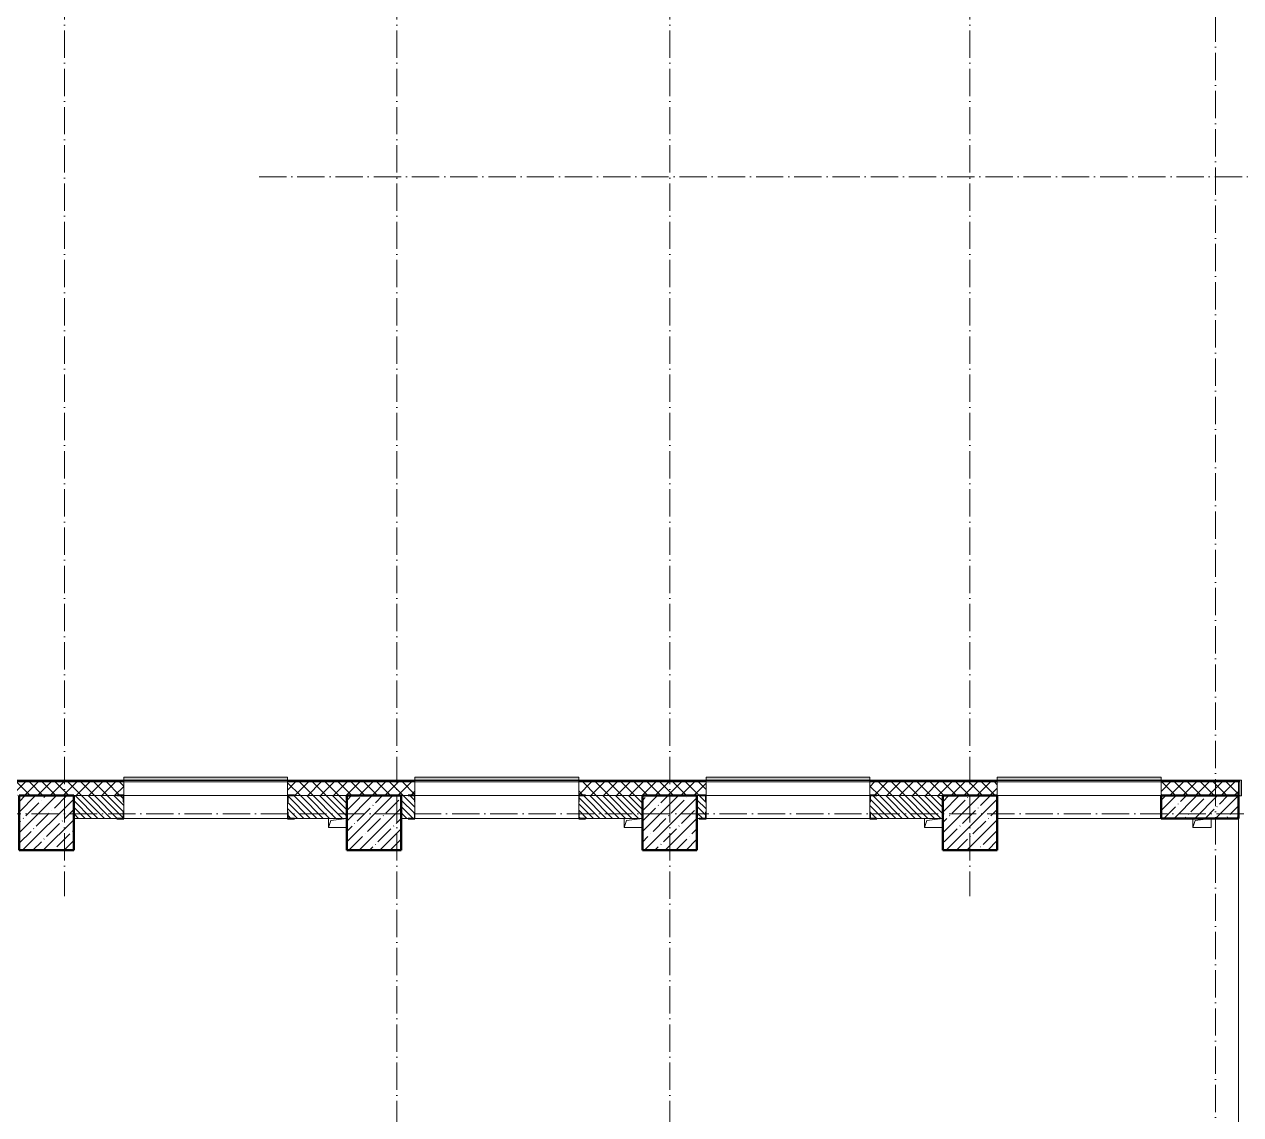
# Model space of a CAD drawing. Header units: millimetres. Extents: x -213536 to 1564669, y -45299 to 942238.
# Drawn here: x 174286 to 187654, y 523291 to 535274 of the extents above; entities that cross this region are included whole.
import ezdxf

# ---------------------------------------------------------------- set-up
doc = ezdxf.new("R2010")
doc.units = ezdxf.units.MM
doc.linetypes.add('50_200_ШТРИХ_1Т_ш5_п1_п1_', pattern=[700, 500, -100, 0, -100])
for name, color, linetype, lineweight in [('A-FLOR-____-OTLN', 7, 'Continuous', 9), ('A-GENM-____-MCUT', 7, 'Continuous', 25), ('A-GENM-____-OTLN', 7, 'Continuous', 9), ('A-GENM-____-OTLN-1', 7, 'Continuous', 25), ('A-GLAZ-____-OTLN', 7, 'Continuous', 9), ('A-WALL-____-MCUT', 7, 'Continuous', 13), ('A-WALL-____-MCUT-1', 7, 'Continuous', 9), ('A-WALL-____-MCUT-2', 7, 'Continuous', 50), ('A-WALL-____-OTLN', 7, 'Continuous', 9), ('A-WALL-____-PATT-1', 7, 'Continuous', 9), ('A-WALL-FNSH-MCUT-1', 7, 'Continuous', 9), ('S-COLS-____-MCUT', 7, 'Continuous', 50), ('S-COLS-____-OTLN', 7, 'Continuous', 9), ('S-GRID-____-OTLN-1', 7, '50_200_ШТРИХ_1Т_ш5_п1_п1_', 9)]:
    doc.layers.add(name, color=color, linetype=linetype, lineweight=lineweight)
doc.layers.add('A-GLAZ-____-OTLN-1', color=7, linetype='Continuous', lineweight=9, true_color=0xc0c0c0)
pattern_1 = [(135, (142429.057, 459015.94), (-35.35534, -35.35534), [])]

# ---------------------------------------------------------------- blocks, each defined once
blk = doc.blocks.new('BSC_Колонна _Прямоугольная - 600х600-V74-АР1_План отверстий 3 этажа в осях 1-64_Ю-ЯЯ')
at = {"layer": 'S-COLS-____-OTLN'}
h = blk.add_hatch(dxfattribs=at)
h.set_pattern_fill('FP_83', color=256, style=0, pattern_type=2)
h.set_pattern_definition([(45, (-35700, -67481.04), (-114.04925, 114.04925), []), (45, (-35585.95, -67481.04), (-114.04925, 114.04925), [201.613, -40.323, 3.353, -36.97])])
h.paths.add_polyline_path([(-300, -300), (300, -300), (300, 300), (-300, 300)], flags=0)
at = {"layer": 'S-COLS-____-MCUT'}
for p, q in [((300, 300), (-300, 300)), ((-300, 300), (-300, -300)), ((300, -300), (300, 300)), ((-300, -300), (300, -300))]:
    blk.add_line(p, q, dxfattribs=at)
blk = doc.blocks.new('BSC_Колонна _Прямоугольная - 600х600-V78-АР1_План отверстий 3 этажа в осях 1-64_Ю-ЯЯ')
at = {"layer": 'S-COLS-____-OTLN'}
h = blk.add_hatch(dxfattribs=at)
h.set_pattern_fill('FP_87', color=256, style=0, pattern_type=2)
h.set_pattern_definition([(45, (-38950, -67481.04), (-114.04925, 114.04925), []), (45, (-38835.95, -67481.04), (-114.04925, 114.04925), [201.613, -40.323, 3.353, -36.97])])
h.paths.add_polyline_path([(-300, -300), (300, -300), (300, 300), (-300, 300)], flags=0)
at = {"layer": 'S-COLS-____-MCUT'}
for p, q in [((300, 300), (-300, 300)), ((-300, 300), (-300, -300)), ((300, -300), (300, 300)), ((-300, -300), (300, -300))]:
    blk.add_line(p, q, dxfattribs=at)
blk = doc.blocks.new('BSC_Колонна _Прямоугольная - 600х600-V85-АР1_План отверстий 3 этажа в осях 1-64_Ю-ЯЯ')
at = {"layer": 'S-COLS-____-OTLN'}
h = blk.add_hatch(dxfattribs=at)
h.set_pattern_fill('FP_93', color=256, style=0, pattern_type=2)
h.set_pattern_definition([(45, (-42250, -67481.04), (-114.04925, 114.04925), []), (45, (-42135.95, -67481.04), (-114.04925, 114.04925), [201.613, -40.323, 3.353, -36.97])])
h.paths.add_polyline_path([(-300, -300), (300, -300), (300, 300), (-300, 300)], flags=0)
at = {"layer": 'S-COLS-____-MCUT'}
for p, q in [((300, 300), (-300, 300)), ((-300, 300), (-300, -300)), ((300, -300), (300, 300)), ((-300, -300), (300, -300))]:
    blk.add_line(p, q, dxfattribs=at)
blk = doc.blocks.new('BSC_Колонна _Прямоугольная - 600х600-V89-АР1_План отверстий 3 этажа в осях 1-64_Ю-ЯЯ')
at = {"layer": 'S-COLS-____-OTLN'}
h = blk.add_hatch(dxfattribs=at)
h.set_pattern_fill('FP_94', color=256, style=0, pattern_type=2)
h.set_pattern_definition([(45, (-32100, -67481.04), (-114.04925, 114.04925), []), (45, (-31985.95, -67481.04), (-114.04925, 114.04925), [201.613, -40.323, 3.353, -36.97])])
h.paths.add_polyline_path([(-300, -300), (300, -300), (300, 300), (-300, 300)], flags=0)
at = {"layer": 'S-COLS-____-MCUT'}
for p, q in [((300, 300), (-300, 300)), ((-300, 300), (-300, -300)), ((300, -300), (300, 300)), ((-300, -300), (300, -300))]:
    blk.add_line(p, q, dxfattribs=at)
blk = doc.blocks.new('Фахверк_СКБ_Уголок - 250_2700-27497298-АР1_План отверстий 3 этажа в осях 1-64_Ю-ЯЯ')
at = {"layer": 'A-GENM-____-MCUT'}
for p, q in [((200, 181), (125, 181)), ((125, 181), (125, 106)), ((131, 106), (131, 175)), ((131, 175), (200, 175)), ((200, 175), (200, 181)), ((125, 106), (131, 106)), ((131, -6), (125, -6)), ((125, -6), (125, -81)), ((125, -81), (200, -81)), ((131, -75), (131, -6)), ((200, -75), (131, -75)), ((200, -81), (200, -75))]:
    blk.add_line(p, q, dxfattribs=at)
blk = doc.blocks.new('Фахверк_СКБ_Уголок - 250_2700-27509033-АР1_План отверстий 3 этажа в осях 1-64_Ю-ЯЯ')
at = {"layer": 'A-GENM-____-MCUT'}
for p, q in [((125, 181), (50, 181)), ((50, 181), (50, 175)), ((50, 175), (119, 175)), ((119, 175), (119, 106)), ((125, 106), (125, 181)), ((119, 106), (125, 106)), ((119, -75), (50, -75)), ((50, -75), (50, -81)), ((50, -81), (125, -81)), ((125, -6), (119, -6)), ((119, -6), (119, -75)), ((125, -81), (125, -6))]:
    blk.add_line(p, q, dxfattribs=at)
blk = doc.blocks.new('Фахверк_СКБ_Уголок - 250_2700_1-27501432-АР1_План отверстий 3 этажа в осях 1-64_Ю-ЯЯ')
at = {"layer": 'A-GENM-____-MCUT'}
for p, q in [((200, 181), (125, 181)), ((125, 181), (125, 106)), ((131, 106), (131, 175)), ((131, 175), (200, 175)), ((200, 175), (200, 181)), ((125, 106), (131, 106)), ((131, -6), (125, -6)), ((125, -6), (125, -81)), ((125, -81), (200, -81)), ((131, -75), (131, -6)), ((200, -75), (131, -75)), ((200, -81), (200, -75))]:
    blk.add_line(p, q, dxfattribs=at)
blk = doc.blocks.new('AR_Отверстие прямоугольное _в плите_ - AR_Отверстие прямоугольное _в плите_-30510712-АР1_План отверстий 3 этажа в осях 1-64_Ю-ЯЯ')
at = {"layer": 'A-GENM-____-OTLN'}
for p, q in [((-100, 50), (-100, -50)), ((-100, -50), (-75, 25)), ((-75, 25), (100, 50)), ((-100, -50), (100, -50))]:
    blk.add_line(p, q, dxfattribs=at)
blk = doc.blocks.new('AR_Отверстие прямоугольное _в плите_ - AR_Отверстие прямоугольное _в плите_-V184-АР1_План отверстий 3 этажа в осях 1-64_Ю-ЯЯ')
at = {"layer": 'A-GENM-____-OTLN'}
for p, q in [((-100, 50), (-100, -50)), ((-100, -50), (-75, 25)), ((-75, 25), (100, 50)), ((-100, -50), (100, -50))]:
    blk.add_line(p, q, dxfattribs=at)
blk = doc.blocks.new('AR_Отверстие прямоугольное _в плите_ - AR_Отверстие прямоугольное _в плите_-V183-АР1_План отверстий 3 этажа в осях 1-64_Ю-ЯЯ')
at = {"layer": 'A-GENM-____-OTLN'}
for p, q in [((-100, 50), (-100, -50)), ((-100, -50), (-75, 25)), ((-75, 25), (100, 50)), ((100, -50), (100, 50)), ((-100, -50), (100, -50))]:
    blk.add_line(p, q, dxfattribs=at)
blk = doc.blocks.new('Отлив_СКБ - Отлив витража_СФТК-31884011-АР1_План отверстий 3 этажа в осях 1-64_Ю-ЯЯ')
at = {"layer": 'A-GLAZ-____-OTLN-1'}
for points in [[(1800, 2), (1800, 37), (0, 37), (0, 2), (1715, 2)], [(1715, 0), (1800, 0), (1800, 2), (0, 2), (0, 0)]]:
    blk.add_hatch(color=256, dxfattribs=at).paths.add_polyline_path(points, flags=0)
at = {"layer": 'A-GLAZ-____-OTLN'}
for p, q in [((0, 3), (0, 37)), ((1800, 37), (0, 37)), ((0, 2), (1800, 2)), ((1800, 37), (1800, 3)), ((1800, 0), (0, 0))]:
    blk.add_line(p, q, dxfattribs=at)
blk = doc.blocks.new('Стены 11 - Стены 4-31628984-АР1_План отверстий 3 этажа в осях 1-64_Ю-ЯЯ')
at = {"layer": 'A-WALL-____-MCUT'}
for p, q in [((-1829, 41030), (-1829, 41010)), ((-1659, 41030), (-1829, 41030)), ((-1829, 41010), (-1659, 41010)), ((-1659, 41010), (-1659, 41030))]:
    blk.add_line(p, q, dxfattribs=at)

msp = doc.modelspace()

# ---------------------------------------------------------------- hatches: boundary and pattern name
at = {"layer": 'A-WALL-____-PATT-1'}
h = msp.add_hatch(dxfattribs=at)
h.set_pattern_fill('FP_4', color=256, style=0, pattern_type=2)
h.set_pattern_definition([(45, (142429.06, 459015.94), (-70.71068, 70.71068), []), (135, (142429.06, 459015.94), (-70.71068, -70.71068), [])])
h.paths.add_polyline_path([(187629.1, 526797), (187629.1, 526947), (186779.1, 526947), (186779.1, 526797), (187485.4, 526797)], flags=0)
h.paths.add_polyline_path([(183654.1, 526797), (184979.1, 526797), (184979.1, 526947), (183579.1, 526947), (183579.1, 526803), (183654.1, 526803)], flags=0)
h.paths.add_polyline_path([(181704.1, 526797), (181704.1, 526803), (181779.1, 526803), (181779.1, 526947), (180379.1, 526947), (180379.1, 526803), (180454.1, 526803), (180454.1, 526797), (181679.1, 526797)], flags=0)
h.paths.add_polyline_path([(178504.1, 526797), (178504.1, 526803), (178579.1, 526803), (178579.1, 526947), (177179.1, 526947), (177179.1, 526803), (177254.1, 526803), (177254.1, 526797), (178429.1, 526797)], flags=0)
h.paths.add_polyline_path([(174829.1, 526797), (175304.1, 526797), (175304.1, 526803), (175379.1, 526803), (175379.1, 526947), (173979.1, 526947), (173979.1, 526803), (174054.1, 526803), (174054.1, 526797), (174229.4, 526797)], flags=0)
h.paths.add_polyline_path([(172104.1, 526797), (172104.1, 526803), (172179.1, 526803), (172179.1, 526947), (170779.1, 526947), (170779.1, 526803), (170854.1, 526803), (170854.1, 526797), (171679.1, 526797)], flags=0)
h.paths.add_polyline_path([(168904.1, 526797), (168904.1, 526803), (168979.1, 526803), (168979.1, 526947), (166279.1, 526947), (166279.1, 526797), (167159.5, 526797)], flags=0)
h = msp.add_hatch(dxfattribs=at)
h.set_pattern_fill('FP_9', color=256, style=0, pattern_type=2)
h.set_pattern_definition(pattern_1)
h.paths.add_polyline_path([(177829.1, 526547), (177829.1, 526797), (177185.1, 526797), (177185.1, 526728), (177179.1, 526728), (177179.1, 526616), (177185.1, 526616), (177185.1, 526547), (177764.3, 526547)], flags=0)
h.paths.add_polyline_path([(175304.1, 526547), (175373.1, 526547), (175373.1, 526616), (175379.1, 526616), (175379.1, 526728), (175373.1, 526728), (175373.1, 526797), (174829.1, 526797), (174829.1, 526547)], flags=0)
h = msp.add_hatch(dxfattribs=at)
h.set_pattern_fill('FP_9', color=256, style=0, pattern_type=2)
h.set_pattern_definition(pattern_1)
h.paths.add_polyline_path([(181079.1, 526547), (181079.1, 526797), (180385.1, 526797), (180385.1, 526728), (180379.1, 526728), (180379.1, 526616), (180385.1, 526616), (180385.1, 526547), (180454.1, 526547)], flags=0)
h.paths.add_polyline_path([(178429.1, 526547), (178573.1, 526547), (178573.1, 526616), (178579.1, 526616), (178579.1, 526728), (178573.1, 526728), (178573.1, 526797), (178429.1, 526797), (178429.1, 526616)], flags=0)
h = msp.add_hatch(dxfattribs=at)
h.set_pattern_fill('FP_9', color=256, style=0, pattern_type=2)
h.set_pattern_definition(pattern_1)
h.paths.add_polyline_path([(183654.1, 526547), (184379.1, 526547), (184379.1, 526797), (183585.1, 526797), (183585.1, 526728), (183579.1, 526728), (183579.1, 526616), (183585.1, 526616), (183585.1, 526547)], flags=0)
h.paths.add_polyline_path([(181704.1, 526547), (181773.1, 526547), (181773.1, 526616), (181779.1, 526616), (181779.1, 526728), (181773.1, 526728), (181773.1, 526797), (181679.1, 526797), (181679.1, 526547)], flags=0)
h = msp.add_hatch(dxfattribs=at)
h.set_pattern_fill('FP_12', color=256, style=0, pattern_type=2)
h.set_pattern_definition([(45, (142429.06, 459015.94), (-114.04925, 114.04925), []), (45, (142543.1, 459015.94), (-114.04925, 114.04925), [201.612, -40.322, 3.353, -36.97])])
h.paths.add_polyline_path([(187629.1, 526547), (187629.1, 526797), (186779.1, 526797), (186779.1, 526547), (187485.4, 526547)], flags=0)

# ---------------------------------------------------------------- linework, layer by layer
at = {"layer": 'A-FLOR-____-OTLN'}
msp.add_line((187629.1, 522197), (187629.1, 526547), dxfattribs=at)
at = {"layer": 'A-WALL-____-MCUT'}
for p, q in [((175304.1, 526797), (174829.1, 526797)), ((175379.1, 526616), (175379.1, 526728)), ((177179.1, 526728), (177179.1, 526616)), ((177829.1, 526797), (177254.1, 526797)), ((178504.1, 526797), (178429.1, 526797)), ((178579.1, 526616), (178579.1, 526728)), ((180379.1, 526728), (180379.1, 526616)), ((181079.1, 526797), (180454.1, 526797)), ((181704.1, 526797), (181679.1, 526797)), ((181779.1, 526616), (181779.1, 526728)), ((183579.1, 526728), (183579.1, 526616)), ((184379.1, 526797), (183654.1, 526797)), ((174829.1, 526547), (175304.1, 526547)), ((177254.1, 526547), (177829.1, 526547)), ((178429.1, 526547), (178504.1, 526547)), ((180454.1, 526547), (181079.1, 526547)), ((181679.1, 526547), (181704.1, 526547)), ((183654.1, 526547), (184379.1, 526547))]:
    msp.add_line(p, q, dxfattribs=at)
at = {"layer": 'A-WALL-____-MCUT-1'}
for p, q in [((175379.1, 526959), (173979.1, 526959)), ((175379.1, 526953), (173979.1, 526953)), ((178579.1, 526959), (177179.1, 526959)), ((178579.1, 526953), (177179.1, 526953)), ((181779.1, 526959), (180379.1, 526959)), ((181779.1, 526953), (180379.1, 526953)), ((184979.1, 526959), (183579.1, 526959)), ((184979.1, 526953), (183579.1, 526953)), ((187644.1, 526959), (186779.1, 526959)), ((187644.1, 526953), (186779.1, 526953)), ((173979.1, 526947), (175379.1, 526947)), ((175379.1, 526803), (175379.1, 526947)), ((177179.1, 526947), (178579.1, 526947)), ((177179.1, 526947), (177179.1, 526803)), ((178579.1, 526803), (178579.1, 526947)), ((180379.1, 526947), (180379.1, 526803)), ((181779.1, 526947), (180379.1, 526947)), ((181779.1, 526803), (181779.1, 526947)), ((183579.1, 526947), (184979.1, 526947)), ((183579.1, 526947), (183579.1, 526803)), ((184979.1, 526797), (184979.1, 526947)), ((186779.1, 526947), (186779.1, 526947)), ((186779.1, 526947), (186779.1, 526797)), ((187629.1, 526947), (186779.1, 526947)), ((187629.1, 526797), (187629.1, 526947)), ((178429.1, 526797), (178429.1, 526797))]:
    msp.add_line(p, q, dxfattribs=at)
at = {"layer": 'A-WALL-____-MCUT-2'}
for p, q in [((187629.1, 526797), (186779.1, 526797)), ((186779.1, 526797), (186779.1, 526547)), ((187629.1, 526547), (187629.1, 526797)), ((186779.1, 526547), (187629.1, 526547))]:
    msp.add_line(p, q, dxfattribs=at)
at = {"layer": 'A-WALL-____-OTLN'}
for p, q in [((175379.1, 526947), (177179.1, 526947)), ((180379.1, 526947), (178579.1, 526947)), ((181779.1, 526947), (183579.1, 526947)), ((184979.1, 526947), (186779.1, 526947)), ((177179.1, 526797), (175379.1, 526797)), ((180379.1, 526797), (178579.1, 526797)), ((183579.1, 526797), (181779.1, 526797)), ((186779.1, 526797), (184979.1, 526797)), ((187644.1, 526797), (187629.1, 526797)), ((177179.1, 526547), (175379.1, 526547)), ((180379.1, 526547), (178579.1, 526547)), ((183579.1, 526547), (181779.1, 526547)), ((186779.1, 526547), (184979.1, 526547))]:
    msp.add_line(p, q, dxfattribs=at)
at = {"layer": 'A-WALL-FNSH-MCUT-1'}
for p, q in [((175379.1, 526967), (173979.1, 526967)), ((175379.1, 526947), (175379.1, 526967)), ((178579.1, 526967), (177179.1, 526967)), ((177179.1, 526967), (177179.1, 526947)), ((178579.1, 526947), (178579.1, 526967)), ((181779.1, 526967), (180379.1, 526967)), ((180379.1, 526967), (180379.1, 526947)), ((181779.1, 526947), (181779.1, 526967)), ((184979.1, 526967), (183579.1, 526967)), ((183579.1, 526967), (183579.1, 526947)), ((184979.1, 526947), (184979.1, 526967)), ((187644.1, 526967), (186779.1, 526967)), ((186779.1, 526967), (186779.1, 526947)), ((187644.1, 526947), (187644.1, 526967)), ((187629.1, 526947), (187644.1, 526947))]:
    msp.add_line(p, q, dxfattribs=at)
at = {"layer": 'S-GRID-____-OTLN-1', "color": 251, "ltscale": 0.6, "true_color": 0x636466}
for p, q in [((174729.1, 549908.8), (174729.1, 525691.4)), ((178379.1, 549908.8), (178379.1, 511907.5)), ((181379.1, 549908.8), (181379.1, 511907.5)), ((184679.1, 549908.8), (184679.1, 525691.4)), ((187379.1, 549665.1), (187379.1, 512046.3)), ((176866.5, 533597), (246503.5, 533597)), ((246503.5, 526597), (137760.3, 526597))]:
    msp.add_line(p, q, dxfattribs=at)

# ---------------------------------------------------------------- block references
at = {"layer": 'A-GENM-____-OTLN'}
for name, p in [('AR_Отверстие прямоугольное _в плите_ - AR_Отверстие прямоугольное _в плите_-30510712-АР1_План отверстий 3 этажа в осях 1-64_Ю-ЯЯ', (177729.1, 526497)), ('AR_Отверстие прямоугольное _в плите_ - AR_Отверстие прямоугольное _в плите_-V184-АР1_План отверстий 3 этажа в осях 1-64_Ю-ЯЯ', (180979.1, 526497)), ('AR_Отверстие прямоугольное _в плите_ - AR_Отверстие прямоугольное _в плите_-30510712-АР1_План отверстий 3 этажа в осях 1-64_Ю-ЯЯ', (184279.1, 526497)), ('AR_Отверстие прямоугольное _в плите_ - AR_Отверстие прямоугольное _в плите_-V183-АР1_План отверстий 3 этажа в осях 1-64_Ю-ЯЯ', (187229.1, 526497))]:
    msp.add_blockref(name, p, dxfattribs=at)
at = {"layer": 'A-GENM-____-OTLN-1', "rotation": 180}
for name, p in [('Фахверк_СКБ_Уголок - 250_2700-27497298-АР1_План отверстий 3 этажа в осях 1-64_Ю-ЯЯ', (175504.1, 526722)), ('Фахверк_СКБ_Уголок - 250_2700-27509033-АР1_План отверстий 3 этажа в осях 1-64_Ю-ЯЯ', (177304.1, 526722)), ('Фахверк_СКБ_Уголок - 250_2700_1-27501432-АР1_План отверстий 3 этажа в осях 1-64_Ю-ЯЯ', (178704.1, 526722)), ('Фахверк_СКБ_Уголок - 250_2700-27509033-АР1_План отверстий 3 этажа в осях 1-64_Ю-ЯЯ', (180504.1, 526722)), ('Фахверк_СКБ_Уголок - 250_2700_1-27501432-АР1_План отверстий 3 этажа в осях 1-64_Ю-ЯЯ', (181904.1, 526722)), ('Фахверк_СКБ_Уголок - 250_2700-27509033-АР1_План отверстий 3 этажа в осях 1-64_Ю-ЯЯ', (183704.1, 526722))]:
    msp.add_blockref(name, p, dxfattribs=at)
at = {"layer": 'A-GLAZ-____-OTLN'}
for p in [(175379.1, 526964), (178579.1, 526964), (181779.1, 526964), (184979.1, 526964)]:
    msp.add_blockref('Отлив_СКБ - Отлив витража_СФТК-31884011-АР1_План отверстий 3 этажа в осях 1-64_Ю-ЯЯ', p, dxfattribs=at)
at = {"layer": 'A-WALL-____-OTLN', "rotation": 89.9999999999999}
msp.add_blockref('Стены 11 - Стены 4-31628984-АР1_План отверстий 3 этажа в осях 1-64_Ю-ЯЯ', (228674.3, 528625.5), dxfattribs=at)
at = {"layer": 'S-COLS-____-OTLN'}
for name, p in [('BSC_Колонна _Прямоугольная - 600х600-V89-АР1_План отверстий 3 этажа в осях 1-64_Ю-ЯЯ', (174529.1, 526497)), ('BSC_Колонна _Прямоугольная - 600х600-V74-АР1_План отверстий 3 этажа в осях 1-64_Ю-ЯЯ', (178129.1, 526497)), ('BSC_Колонна _Прямоугольная - 600х600-V78-АР1_План отверстий 3 этажа в осях 1-64_Ю-ЯЯ', (181379.1, 526497)), ('BSC_Колонна _Прямоугольная - 600х600-V85-АР1_План отверстий 3 этажа в осях 1-64_Ю-ЯЯ', (184679.1, 526497))]:
    msp.add_blockref(name, p, dxfattribs=at)

doc.saveas('drawing.dxf')
